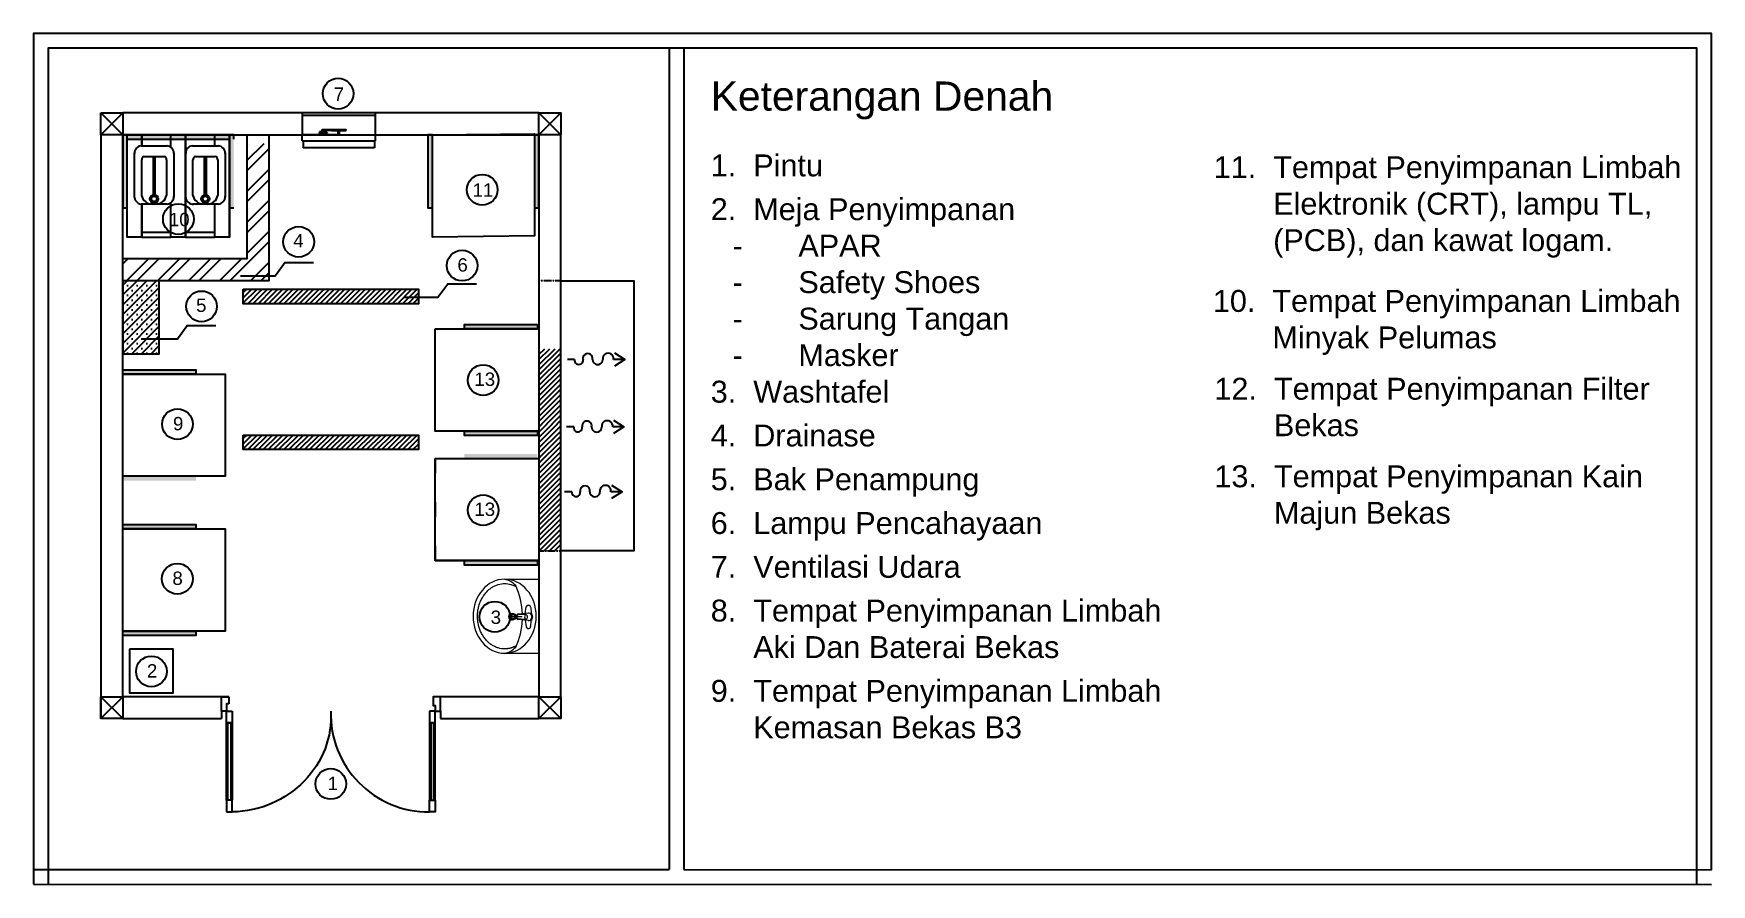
# Model space of a CAD drawing. Header units: millimetres. Extents: x 19989 to 114677, y -6335 to 49043.
# Drawn here: x 89329 to 100820, y 37585 to 43416 of the extents above; entities that cross this region are included whole.
import ezdxf

# ---------------------------------------------------------------- set-up
doc = ezdxf.new("R2010")
doc.units = ezdxf.units.MM
doc.header["$MEASUREMENT"] = 0
doc.linetypes.add('CENTER2', pattern=[1.125, 0.75, -0.125, 0.125, -0.125])
for name, color, linetype in [('A-Door', 150, 'Continuous'), ('A-Glaz', 92, 'Continuous'), ('Edges', 7, 'Continuous')]:
    doc.layers.add(name, color=color, linetype=linetype)
doc.styles.get("Standard").update_dxf_attribs({"font": 'arial.ttf'})

# ---------------------------------------------------------------- blocks, each defined once
blk = doc.blocks.new('A$C33FC0FF0')
at = {"lineweight": 5}
for p, q in [((0, 0.451), (0.508, 0.451)), ((0, 0.216), (0, 0.451)), ((0.179, 0.373), (0.179, 0.381)), ((0.235, 0.357), (0.189, 0.363)), ((0.193, 0.394), (0.234, 0.398)), ((0.234, 0.38), (0.24, 0.306)), ((0.241, 0.356), (0.245, 0.306)), ((0.276, 0.355), (0.271, 0.306)), ((0.283, 0.38), (0.277, 0.306)), ((0.281, 0.357), (0.327, 0.363)), ((0.324, 0.394), (0.283, 0.398)), ((0.337, 0.373), (0.337, 0.381)), ((0.508, 0.216), (0.508, 0.451)), ((0.284, 0.267), (0.232, 0.267)), ((0.248, 0.297), (0.25, 0.284)), ((0.258, 0.336), (0.258, 0.239)), ((0.268, 0.297), (0.266, 0.284))]:
    blk.add_line(p, q, dxfattribs=at)
for radius in [0.0238, 0.0218, 0.0168]:
    blk.add_circle((0.257, 0.268), radius, dxfattribs=at)
for centre, radius, start, end in [((0.192, 0.381), 0.0129, 87.0247, 181.3762), ((0.19, 0.375), 0.0115, 188.6096, 263.9713), ((0.258, 0.38), 0.0249, 351.5466, 188.4534), ((0.233, 0.41), 0.0115, 274.681, 310.7525), ((0.258, 0.38), 0.0277, 49.1745, 130.7525), ((0.258, 0.38), 0.0219, 37.1419, 142.8581), ((0.258, 0.355), 0.0175, 352.5304, 188.6494), ((0.243, 0.359), 0.00379, 241.8872, 322.8859), ((0.26, 0.377), 0.0251, 235.2792, 265.1488), ((0.256, 0.38), 0.0276, 274.5723, 303.0138), ((0.274, 0.359), 0.00379, 217.1141, 298.1128), ((0.284, 0.41), 0.0115, 229.1745, 265.319), ((0.324, 0.381), 0.0129, 358.6238, 92.9753), ((0.326, 0.375), 0.0115, 276.0287, 351.3904), ((0.136, 0.189), 0.138, 131.9061, 168.5305), ((0.255, -0.167), 0.505, 91.752, 114.6686), ((0.258, 0.315), 0.0207, 206.0612, 333.9388), ((0.258, 0.313), 0.015, 209.6977, 330.3023), ((0.258, 0.291), 0.0104, 220.6132, 319.3868), ((0.255, -0.167), 0.505, 65.3314, 87.4489), ((0.373, 0.189), 0.138, 11.4697, 48.0939)]:
    blk.add_arc(centre, radius, start, end, dxfattribs=at)
at = {"lineweight": 5, "extrusion": (5.55112e-17, -3.33067e-16, -1)}
blk.add_ellipse((0.254, 0.216), major_axis=(0.254, 0), ratio=0.850394, dxfattribs=at)
at = {"lineweight": 5}
blk.add_open_spline([(0.457, 0.295), (0.458, 0.293), (0.459, 0.291), (0.46, 0.288), (0.461, 0.287), (0.462, 0.285), (0.462, 0.284), (0.463, 0.283), (0.463, 0.283), (0.463, 0.282), (0.464, 0.281), (0.464, 0.28), (0.465, 0.279), (0.466, 0.277), (0.466, 0.276), (0.467, 0.274), (0.467, 0.273), (0.468, 0.271), (0.468, 0.27), (0.469, 0.268), (0.469, 0.267), (0.47, 0.265), (0.47, 0.265), (0.47, 0.264), (0.47, 0.264), (0.471, 0.263), (0.471, 0.262), (0.471, 0.261), (0.471, 0.261), (0.472, 0.26), (0.472, 0.26), (0.472, 0.26), (0.472, 0.259), (0.472, 0.258), (0.472, 0.258), (0.473, 0.257), (0.473, 0.256), (0.473, 0.255), (0.473, 0.255), (0.473, 0.253), (0.474, 0.252), (0.474, 0.25), (0.474, 0.249), (0.475, 0.247), (0.475, 0.247), (0.475, 0.245), (0.475, 0.244), (0.476, 0.242), (0.476, 0.241), (0.476, 0.239), (0.476, 0.238), (0.477, 0.236), (0.477, 0.235), (0.477, 0.233), (0.477, 0.232), (0.477, 0.229), (0.478, 0.228), (0.478, 0.224), (0.478, 0.222), (0.478, 0.219), (0.478, 0.218), (0.478, 0.217), (0.478, 0.216), (0.478, 0.216), (0.478, 0.202), (0.476, 0.187), (0.469, 0.164), (0.466, 0.157), (0.459, 0.141), (0.455, 0.134), (0.449, 0.125), (0.448, 0.123), (0.443, 0.116), (0.439, 0.111), (0.428, 0.099), (0.421, 0.092), (0.407, 0.08), (0.399, 0.074), (0.383, 0.064), (0.374, 0.059), (0.356, 0.05), (0.347, 0.047), (0.329, 0.04), (0.319, 0.038), (0.305, 0.035), (0.3, 0.034), (0.291, 0.032), (0.286, 0.032), (0.277, 0.031), (0.272, 0.03), (0.263, 0.03), (0.259, 0.03), (0.254, 0.03), (0.254, 0.03), (0.249, 0.03), (0.245, 0.03), (0.236, 0.03), (0.231, 0.031), (0.222, 0.032), (0.217, 0.032), (0.208, 0.034), (0.203, 0.035), (0.189, 0.038), (0.179, 0.04), (0.161, 0.047), (0.152, 0.05), (0.134, 0.059), (0.125, 0.064), (0.109, 0.074), (0.101, 0.08), (0.087, 0.092), (0.08, 0.099), (0.068, 0.112), (0.062, 0.119), (0.053, 0.134), (0.049, 0.141), (0.042, 0.157), (0.039, 0.164), (0.032, 0.187), (0.03, 0.202), (0.03, 0.23), (0.032, 0.245), (0.039, 0.268), (0.042, 0.275), (0.047, 0.287), (0.049, 0.291), (0.051, 0.294)], degree=3, knots=[2.909358, 2.909358, 2.909358, 2.909358, 3.057135, 3.057135, 3.131023, 3.131023, 3.204911, 3.204911, 3.223577, 3.223577, 3.278799, 3.278799, 3.352687, 3.352687, 3.426575, 3.426575, 3.500463, 3.500463, 3.574351, 3.574351, 3.64824, 3.64824, 3.685184, 3.685184, 3.722128, 3.722128, 3.759072, 3.759072, 3.796016, 3.796016, 3.796675, 3.796675, 3.83296, 3.83296, 3.869904, 3.869904, 3.906848, 3.906848, 3.943792, 3.943792, 4.01768, 4.01768, 4.091568, 4.091568, 4.165457, 4.165457, 4.239345, 4.239345, 4.313233, 4.313233, 4.387121, 4.387121, 4.461009, 4.461009, 4.534897, 4.534897, 4.682673, 4.682673, 4.83045, 4.83045, 4.904338, 4.904338, 4.942871, 4.942871, 4.942871, 5.090647, 5.090647, 5.164535, 5.164535, 5.238424, 5.238424, 5.257089, 5.257089, 5.312312, 5.312312, 5.3862, 5.3862, 5.460088, 5.460088, 5.533976, 5.533976, 5.607864, 5.607864, 5.681752, 5.681752, 5.718696, 5.718696, 5.755641, 5.755641, 5.792585, 5.792585, 5.829529, 5.829529, 5.830188, 5.830188, 5.866473, 5.866473, 5.903417, 5.903417, 5.940361, 5.940361, 5.977305, 5.977305, 6.051193, 6.051193, 6.125081, 6.125081, 6.198969, 6.198969, 6.272857, 6.272857, 6.346746, 6.346746, 6.420634, 6.420634, 6.494522, 6.494522, 6.56841, 6.56841, 6.716186, 6.716186, 6.863963, 6.863963, 6.937851, 6.937851, 6.976384, 6.976384, 6.976384, 6.976384], dxfattribs=at)
blk = doc.blocks.new('industrial exhaust fan pl')
at = {"layer": 'Edges'}
for p, q in [((36.5, 59.1), (36.5, 63.1)), ((48.3, 63.1), (36.5, 63.1)), ((36.5, 59.1), (37.3, 59.1)), ((37.3, 59.1), (37.3, 54.2)), ((37.3, 59.1), (85.8, 59.1)), ((48.3, 64.5), (48.2, 64.5)), ((48.2, 64.5), (48.2, 64.3)), ((48.2, 64.3), (48.3, 64.3)), ((48.3, 65.3), (48.3, 64.5)), ((49.6, 65.3), (48.3, 65.3)), ((48.5, 64.5), (48.3, 64.5)), ((48.3, 64.3), (48.3, 63.1)), ((48.3, 64.3), (48.9, 64.3)), ((48.3, 63.1), (48.4, 63.1)), ((48.9, 64.3), (48.4, 63.8)), ((48.4, 63.8), (48.9, 64.2)), ((48.4, 63.8), (48.4, 63.1)), ((48.4, 63.8), (48.4, 63.1)), ((48.4, 63.8), (48.4, 63.8)), ((48.4, 63.8), (48.4, 63.1)), ((48.4, 63.1), (48.4, 63.1)), ((48.4, 63.1), (48.4, 63.1)), ((48.4, 63.1), (48.6, 63.1)), ((49.1, 65.3), (48.5, 64.5)), ((48.5, 64.5), (53.2, 64.5)), ((48.6, 63.8), (49, 64.2)), ((48.6, 63.8), (48.6, 63.1)), ((48.6, 63.1), (48.8, 63.1)), ((48.8, 63.8), (49.1, 64.1)), ((48.8, 63.8), (48.8, 63.1)), ((48.8, 63.1), (49.4, 63.1)), ((48.9, 64.3), (48.9, 64.3)), ((48.9, 64.3), (48.9, 64.2)), ((48.9, 64.2), (49, 64.3)), ((48.9, 64.3), (49, 64.3)), ((49, 64.3), (49, 64.2)), ((49, 64.2), (49.1, 64.3)), ((49, 64.3), (49.1, 64.3)), ((49, 64.3), (49, 64.3)), ((49.6, 65.3), (49.1, 65.3)), ((49.1, 64.3), (49.1, 64.1)), ((49.1, 64.1), (49.4, 64.3)), ((49.1, 64.3), (49.4, 64.3)), ((49.1, 64.3), (49.1, 64.3)), ((49.4, 64.3), (49.4, 63.1)), ((49.4, 64.3), (49.4, 64.3)), ((49.4, 64.3), (49.6, 64.3)), ((49.4, 63.1), (49.6, 63.1)), ((49.6, 65.3), (49.6, 65.3)), ((49.6, 65.3), (52.1, 65.3)), ((50.5, 65.3), (49.6, 65.3)), ((49.6, 63.8), (49.6, 64.3)), ((49.6, 63.8), (49.6, 64.3)), ((49.6, 64.3), (49.6, 64.3)), ((49.6, 64.3), (50, 64.3)), ((49.6, 63.8), (49.6, 63.1)), ((49.6, 63.8), (49.6, 63.1)), ((49.6, 63.8), (49.6, 63.8)), ((49.6, 63.1), (50, 63.1)), ((49.6, 63.1), (49.6, 63.1)), ((50, 63.8), (50, 64.3)), ((50, 64.3), (50.1, 64.3)), ((50.1, 63.8), (50, 63.8)), ((50, 63.8), (50, 63.1)), ((50, 63.1), (50.1, 63.1)), ((50.1, 66.6), (50.1, 66.7)), ((50.1, 66.7), (51.6, 66.7)), ((50.1, 66.6), (50.5, 66.6)), ((50.1, 66.2), (50.1, 66.3)), ((50.5, 66.3), (50.1, 66.3)), ((50.1, 66.2), (50.5, 66.2)), ((50.1, 63.8), (50.1, 64.3)), ((50.4, 64.3), (50.1, 64.3)), ((50.1, 63.8), (50.1, 63.1)), ((50.1, 63.1), (50.4, 63.1)), ((50.4, 63.8), (50.4, 64.3)), ((50.4, 64.3), (50.5, 64.3)), ((50.5, 63.8), (50.4, 63.8)), ((50.4, 63.8), (50.4, 63.1)), ((50.4, 63.1), (50.5, 63.1)), ((50.5, 66.3), (50.5, 66.6)), ((50.6, 66.6), (50.5, 66.6)), ((50.6, 66.3), (50.5, 66.3)), ((50.5, 65.3), (50.5, 66.2)), ((50.5, 66.2), (51.2, 66.2)), ((50.5, 65.3), (51.2, 65.3)), ((50.5, 63.8), (50.5, 64.3)), ((50.5, 64.3), (50.8, 64.3)), ((50.5, 63.8), (50.5, 63.1)), ((50.5, 63.1), (50.8, 63.1)), ((50.6, 66.6), (50.6, 66.3)), ((50.6, 66.6), (51.6, 66.6)), ((51.6, 66.3), (50.6, 66.3)), ((50.8, 63.8), (50.8, 64.3)), ((50.9, 64.3), (50.8, 64.3)), ((50.8, 63.8), (50.9, 63.8)), ((50.8, 63.8), (50.8, 63.1)), ((50.8, 63.1), (50.9, 63.1)), ((50.9, 64.3), (51.2, 64.3)), ((50.9, 63.8), (50.9, 64.3)), ((50.9, 63.8), (50.9, 63.1)), ((50.9, 63.1), (51.2, 63.1)), ((51.2, 65.3), (51.2, 66.2)), ((51.2, 66.2), (51.6, 66.2)), ((52.1, 65.3), (51.2, 65.3)), ((51.2, 63.8), (51.2, 64.3)), ((51.2, 64.3), (51.3, 64.3)), ((51.2, 63.8), (51.3, 63.8)), ((51.2, 63.8), (51.2, 63.1)), ((51.2, 63.1), (51.3, 63.1)), ((51.3, 63.8), (51.3, 64.3)), ((51.6, 64.3), (51.3, 64.3)), ((51.3, 63.8), (51.3, 63.1)), ((51.3, 63.1), (51.6, 63.1)), ((51.6, 66.6), (51.6, 66.7)), ((56.5, 66.6), (51.6, 66.6)), ((51.6, 66.2), (51.6, 66.3)), ((51.6, 66.3), (56.5, 66.3)), ((51.6, 63.8), (51.6, 64.3)), ((51.6, 64.3), (51.7, 64.3)), ((51.6, 63.8), (51.6, 63.1)), ((51.6, 63.8), (51.7, 63.8)), ((51.6, 63.1), (51.7, 63.1)), ((51.7, 63.8), (51.7, 64.3)), ((51.7, 64.3), (52, 64.3)), ((51.7, 63.8), (51.7, 63.1)), ((51.7, 63.1), (52, 63.1)), ((52, 63.8), (52, 64.3)), ((52, 64.3), (52.1, 64.3)), ((52, 63.8), (52.1, 63.8)), ((52, 63.8), (52, 63.1)), ((52, 63.1), (52.1, 63.1)), ((52.1, 65.3), (52.1, 65.3)), ((53.4, 65.3), (52.1, 65.3)), ((52.6, 65.3), (52.1, 65.3)), ((52.1, 63.8), (52.1, 64.3)), ((52.3, 64.3), (52.1, 64.3)), ((52.1, 63.8), (52.1, 63.1)), ((52.1, 63.1), (52.3, 63.1)), ((52.3, 64.3), (52.3, 63.1)), ((52.3, 64.3), (52.4, 64.3)), ((52.3, 63.1), (52.9, 63.1)), ((52.6, 64.1), (52.4, 64.3)), ((52.4, 64.3), (52.6, 64.3)), ((52.6, 65.3), (53.2, 64.5)), ((52.6, 64.3), (52.6, 64.1)), ((52.7, 64.2), (52.6, 64.3)), ((52.6, 64.3), (52.7, 64.3)), ((52.6, 64.3), (52.6, 64.3)), ((52.9, 63.8), (52.6, 64.1)), ((52.7, 64.3), (52.7, 64.2)), ((52.7, 64.3), (52.8, 64.3)), ((53.1, 63.8), (52.7, 64.2)), ((52.8, 64.3), (52.8, 64.3)), ((52.8, 64.3), (52.8, 64.3)), ((53.3, 63.8), (52.8, 64.3)), ((52.8, 64.3), (52.8, 64.3)), ((53.3, 63.8), (52.8, 64.3)), ((52.8, 64.3), (52.8, 64.3)), ((52.8, 64.3), (52.8, 64.3)), ((52.8, 64.3), (52.8, 64.3)), ((52.8, 64.3), (52.8, 64.3)), ((53.4, 64.3), (52.8, 64.3)), ((52.9, 63.8), (52.9, 63.1)), ((52.9, 63.1), (53.1, 63.1)), ((53.1, 63.8), (53.1, 63.1)), ((53.1, 63.1), (53.3, 63.1)), ((53.4, 64.5), (53.2, 64.5)), ((53.3, 63.8), (53.3, 63.1)), ((53.3, 63.8), (53.3, 63.1)), ((53.3, 63.1), (53.3, 63.1)), ((53.3, 63.1), (53.4, 63.1)), ((53.4, 64.5), (53.4, 65.3)), ((53.5, 64.5), (53.4, 64.5)), ((53.4, 64.3), (53.5, 64.3)), ((53.4, 63.1), (53.4, 64.3)), ((61.2, 63.1), (53.4, 63.1)), ((53.5, 64.5), (53.5, 64.3)), ((56.5, 66.6), (56.5, 66.7)), ((56.5, 66.7), (66.5, 66.7)), ((56.5, 66.6), (57.3, 66.6)), ((56.5, 66.2), (56.5, 66.3)), ((57.3, 66.3), (56.5, 66.3)), ((56.5, 66.2), (61, 66.2)), ((57.3, 66.3), (57.3, 66.6)), ((57.3, 66.6), (66.4, 66.6)), ((66.4, 66.3), (57.3, 66.3)), ((61, 66.2), (61, 66.1)), ((61.2, 66.2), (61, 66.2)), ((61, 66.1), (61.2, 66.1)), ((61.2, 66.2), (61.2, 66.1)), ((61.2, 66.2), (61.9, 66.2)), ((61.2, 63.1), (61.2, 66.1)), ((61.2, 66.1), (61.2, 66.1)), ((61.2, 66.1), (61.9, 66.1)), ((61.2, 63.1), (61.9, 63.1)), ((61.9, 66.2), (61.9, 66.1)), ((61.9, 66.2), (62.1, 66.2)), ((61.9, 63.1), (61.9, 66.1)), ((61.9, 66.1), (61.9, 66.1)), ((61.9, 66.1), (62.1, 66.1)), ((61.9, 63.1), (86.5, 63.1)), ((62.1, 66.2), (62.1, 66.1)), ((62.1, 66.2), (66.5, 66.2)), ((66.4, 66.6), (66.4, 66.3)), ((66.4, 66.6), (66.5, 66.6)), ((66.4, 66.3), (66.5, 66.3)), ((66.5, 66.6), (66.5, 66.7)), ((66.5, 66.2), (66.5, 66.3)), ((85.8, 59.1), (85.8, 54.2)), ((85.8, 59.1), (86.5, 59.1)), ((86.5, 59.1), (86.5, 63.1)), ((85.8, 54.2), (37.3, 54.2))]:
    blk.add_line(p, q, dxfattribs=at)

msp = doc.modelspace()

# ---------------------------------------------------------------- hatches: boundary and pattern name
h = msp.add_hatch(color=256)
h.dxf.hatch_style = 1
h.paths.add_polyline_path([(89970.2, 42691.8), (89970.2, 42221.8), (89955.2, 42221.8), (89940.2, 42221.8), (89940.2, 42721.8), (89970.2, 42721.8), (90700.2, 42721.8), (90700.2, 42691.8), (90700.2, 42221.8), (90670.2, 42221.8), (90670.2, 42691.8)])
h = msp.add_hatch()
h.set_pattern_fill('ANSI32', color=1, scale=400)
h.set_pattern_definition([(45, (11458.17, 3943.35), (-106.06602, 106.06602), []), (45, (11528.88, 3943.35), (-106.06602, 106.06602), [])])
h.paths.add_polyline_path([(90940.2, 42663), (90811.7, 42663), (90790.2, 42688.5), (90790.2, 41871.8), (90005.6, 41871.8), (90156.8, 41721.8), (90840.2, 41721.8), (90940.2, 41721.8)])
h.paths.add_polyline_path([(90005.6, 41871.8), (89940.2, 41871.8), (89940.2, 41721.8), (90156.8, 41721.8)])
h = msp.add_hatch(color=256)
h.dxf.hatch_style = 1
h.paths.add_polyline_path([(92760.2, 42721.8), (92790.2, 42721.8), (92790.2, 42221.8), (92760.2, 42221.8)])
h.paths.add_polyline_path([(92030.2, 42721.8), (92060.2, 42721.8), (92060.2, 42221.8), (92030.2, 42221.8)])
h = msp.add_hatch()
h.set_pattern_fill('SACNCR', color=4, scale=500)
h.set_pattern_definition([(45, (27160.682, 1118.93), (-33.14563, 33.14563), []), (45, (27193.83, 1118.93), (-33.14563, 33.14563), [0, -46.875])])
h.paths.add_polyline_path([(89940.2, 41221.8), (90190.2, 41221.8), (90190.2, 41721.8), (89940.2, 41721.8)])
at = {"linetype": 'CENTER2', "true_color": 0xffffff}
h = msp.add_hatch(dxfattribs=at)
h.set_pattern_fill('ANSI31', scale=200)
h.set_pattern_definition([(45, (33037.3, 28094.8), (-17.67767, 17.67767), [])])
h.paths.add_polyline_path([(92790.2, 39871.8), (92940.2, 39871.8), (92940.2, 41721.8), (92790.2, 41721.8)])
h.paths.add_polyline_path([(92940.2, 41721.8), (92790.2, 41721.8), (92790.2, 40741), (92940.2, 40741)], flags=17)
h = msp.add_hatch()
h.set_pattern_fill('ANSI31', color=1, scale=200)
h.set_pattern_definition([(45, (5838.283, 19009.927), (-17.6776695, 17.6776695), [])])
h.paths.add_polyline_path([(91965.2, 41664.8), (90765.2, 41664.8), (90765.2, 41564.8), (91965.2, 41564.8)])
h = msp.add_hatch(color=256)
h.dxf.hatch_style = 1
h.paths.add_polyline_path([(92780.1, 41391.8), (92780.1, 41421.8), (92280.1, 41421.8), (92280.1, 41391.8)])
h.paths.add_polyline_path([(92780.1, 40661.8), (92780.1, 40691.8), (92280.1, 40691.8), (92280.1, 40661.8)])
h = msp.add_hatch(dxfattribs=at)
h.set_pattern_fill('ANSI31', scale=200)
h.set_pattern_definition([(45, (4781.125, 21726.775), (-17.6776695, 17.6776695), [])])
h.paths.add_polyline_path([(92940.2, 41256.8), (92790.2, 41256.8), (92790.2, 40741), (92940.2, 40741)])
h = msp.add_hatch(color=256)
h.dxf.hatch_style = 1
h.paths.add_polyline_path([(89940.7, 40382), (89940.7, 40352), (90440.7, 40352), (90440.7, 40382)])
h.paths.add_polyline_path([(89940.7, 41112), (89940.7, 41082), (90440.7, 41082), (90440.7, 41112)])
h = msp.add_hatch()
h.set_pattern_fill('ANSI31', color=1, scale=200)
h.set_pattern_definition([(45, (5838.283, 18009.927), (-17.6776695, 17.6776695), [])])
h.paths.add_polyline_path([(91965.2, 40664.8), (90765.2, 40664.8), (90765.2, 40564.8), (91965.2, 40564.8)])
h = msp.add_hatch(color=256)
h.dxf.hatch_style = 1
h.paths.add_polyline_path([(92779.5, 40504.3), (92779.5, 40534.3), (92279.5, 40534.3), (92279.5, 40504.3)])
h.paths.add_polyline_path([(92779.5, 39774.3), (92779.5, 39804.3), (92279.5, 39804.3), (92279.5, 39774.3)])
h = msp.add_hatch(color=256)
h.dxf.hatch_style = 1
h.paths.add_polyline_path([(89940.2, 39321.4), (89940.2, 39291.4), (90440.2, 39291.4), (90440.2, 39321.4)])
h.paths.add_polyline_path([(89940.2, 40051.4), (89940.2, 40021.4), (90440.2, 40021.4), (90440.2, 40051.4)])

# ---------------------------------------------------------------- linework, layer by layer
for p, q in [((90615.2, 38771.8), (90615.2, 38721.8)), ((92115.2, 38771.8), (92115.2, 38721.8))]:
    msp.add_line(p, q)
for points in [[(100820, 37685.1), (100820, 43416.3), (89329, 43416.3), (89329, 37588.2)], [(100720, 37585.1), (100720, 43316.3), (89429, 43316.3), (89429, 37588.2)], [(93682.4, 43316.3), (93682.4, 37687)], [(93782.4, 43316.3), (93782.4, 37687)], [(89940.2, 42721.8), (92790.2, 42721.8), (92790.2, 42871.8), (89940.2, 42871.8), (89940.2, 42721.8)], [(91168.2, 42856), (91670.8, 42856.9)], [(89790.2, 42721.8), (89790.2, 38871.8)], [(89940.2, 38871.8), (89940.2, 42721.8), (89790.2, 42721.8)], [(89970.2, 42721.8), (89940.2, 42721.8), (89940.2, 42221.8)], [(89970.2, 42721.8), (89940.2, 42721.8), (89940.2, 42221.8)], [(89940.2, 42721.8), (89940.2, 42691.8)], [(90700.2, 42691.8), (90700.2, 42721.8), (89940.2, 42721.8)], [(89940.2, 42721.8), (90940.2, 42721.8), (90940.2, 41721.8), (90840.2, 41721.8), (89940.2, 41721.8), (89940.2, 42721.8)], [(90790.2, 42721.8), (90790.2, 41871.8), (89940.2, 41871.8)], [(90670.2, 42721.8), (89970.2, 42721.8)], [(90070.2, 42721.8), (89970.2, 42721.8)], [(89970.2, 42021.8), (89970.2, 42721.8)], [(89970.2, 42721.8), (90070.2, 42721.8), (90070.2, 42647.6)], [(90070.2, 42247.6), (90070.2, 42021.8), (89970.2, 42021.8), (89970.2, 42721.8)], [(89970.2, 42691.8), (90670.2, 42691.8)], [(90065.5, 42647.6), (90243.3, 42647.6)], [(90070.2, 42647.6), (90070.2, 42721.8)], [(90370.2, 42721.8), (90270.2, 42721.8)], [(90270.2, 42636.4), (90270.2, 42721.8)], [(90270.2, 42721.8), (90370.2, 42721.8), (90370.2, 42021.8), (90270.2, 42021.8), (90270.2, 42258.7)], [(90270.2, 42636.4), (90270.2, 42721.8)], [(90370.2, 42021.8), (90370.2, 42721.8)], [(90416.8, 42647.6), (90594.6, 42647.6)], [(90570.2, 42647.6), (90570.2, 42721.8)], [(90570.2, 42721.8), (90670.2, 42721.8), (90670.2, 42021.8), (90570.2, 42021.8), (90570.2, 42247.6)], [(90570.2, 42647.6), (90570.2, 42721.8)], [(90670.2, 42021.8), (90670.2, 42721.8)], [(92060.2, 42721.8), (92030.2, 42721.8), (92030.2, 42221.8), (92060.2, 42221.8), (92060.2, 42721.8)], [(92790.2, 42721.8), (92760.2, 42721.8), (92760.2, 42221.8), (92790.2, 42221.8), (92790.2, 42721.8)], [(92790.2, 42721.8), (92790.2, 38871.8), (92940.2, 38871.8), (92940.2, 42721.8), (92790.2, 42721.8)], [(90019.4, 42293.5), (90019.4, 42599)], [(90069.4, 42306.9), (90069.4, 42551.3)], [(90086.3, 42574.4), (90222.5, 42574.4)], [(90149.4, 42311.1), (90149.4, 42574.4)], [(90159.4, 42574.4), (90159.4, 42311.1)], [(90239.4, 42551.3), (90239.4, 42306.9)], [(90289.4, 42599), (90289.4, 42296.1)], [(90370.7, 42293.5), (90370.7, 42599)], [(90420.7, 42306.9), (90420.7, 42551.3)], [(90437.6, 42574.4), (90573.8, 42574.4)], [(90500.7, 42311.1), (90500.7, 42574.4)], [(90510.7, 42574.4), (90510.7, 42311.1)], [(90590.7, 42551.3), (90590.7, 42306.9)], [(90640.7, 42599), (90640.7, 42296.1)], [(90159.4, 42424.8), (90149.4, 42424.8)], [(90510.7, 42424.8), (90500.7, 42424.8)], [(89940.2, 42221.8), (89955.2, 42221.8), (89970.2, 42221.8)], [(89955.2, 42221.8), (89970.2, 42221.8)], [(90243.3, 42247.6), (90067.7, 42247.6)], [(90070.2, 42021.8), (90070.2, 42247.6)], [(90270.2, 42021.8), (90270.2, 42258.7)], [(90594.6, 42247.6), (90419, 42247.6)], [(90570.2, 42021.8), (90570.2, 42247.6)], [(90670.2, 42221.8), (90700.2, 42221.8)], [(90070.2, 42021.8), (90270.2, 42021.8), (90270.2, 42051.8), (90070.2, 42051.8), (90070.2, 42021.8)], [(90370.2, 42021.8), (90570.2, 42021.8), (90570.2, 42051.8), (90370.2, 42051.8), (90370.2, 42021.8)], [(89940.2, 41721.8), (89940.2, 41221.8), (90190.2, 41221.8), (90190.2, 41721.8), (89940.2, 41721.8)], [(92940.2, 40796.8), (92940.2, 41721.8), (93440.2, 41721.8), (93440.2, 39871.8), (92940.2, 39871.8), (92940.2, 40796.8)], [(90765.2, 41664.8), (91965.2, 41664.8), (91965.2, 41564.8), (90765.2, 41564.8), (90765.2, 41664.8)], [(92780.1, 41421.8), (92780.1, 41391.8), (92280.1, 41391.8), (92280.1, 41421.8), (92780.1, 41421.8)], [(93034.5, 41182.6), (92984.6, 41182.6)], [(93378.6, 41182.6), (93301.8, 41182.6)], [(93306.6, 41228.4), (93378.6, 41182.6), (93306.6, 41136.8)], [(89940.7, 41082), (89940.7, 41112), (90440.7, 41112), (90440.7, 41082), (89940.7, 41082)], [(89940.7, 41082), (90640.7, 41082), (90640.7, 40382), (89940.7, 40382), (89940.7, 41082)], [(92780.1, 40691.8), (92780.1, 40661.8), (92280.1, 40661.8), (92280.1, 40691.8), (92780.1, 40691.8)], [(93028.3, 40720.3), (92978.4, 40720.3)], [(93372.3, 40720.3), (93295.5, 40720.3)], [(93300.4, 40766.1), (93372.3, 40720.3), (93300.4, 40674.5)], [(90765.2, 40664.8), (91965.2, 40664.8), (91965.2, 40564.8), (90765.2, 40564.8), (90765.2, 40664.8)], [(92079.5, 40504.3), (92790.2, 40504.3)], [(92079.5, 40504.3), (92079.5, 40404.3)], [(92079.5, 40204.3), (92079.5, 40404.3)], [(93015.8, 40276.7), (92965.9, 40276.7)], [(93359.8, 40276.7), (93283, 40276.7)], [(93287.9, 40322.5), (93359.8, 40276.7), (93287.9, 40230.9)], [(92079.5, 40204.3), (92079.5, 40104.3)], [(92079.5, 39904.3), (92079.5, 40104.3)], [(89940.2, 40021.4), (89940.2, 40051.4), (90440.2, 40051.4), (90440.2, 40021.4), (89940.2, 40021.4)], [(89940.2, 40021.4), (90640.2, 40021.4), (90640.2, 39321.4), (89940.2, 39321.4), (89940.2, 40021.4)], [(92079.5, 39904.3), (92079.5, 39804.3), (92790.2, 39804.3)], [(92079.5, 39804.3), (92779.5, 39804.3)], [(92779.5, 39804.3), (92779.5, 39774.3), (92279.5, 39774.3), (92279.5, 39804.3), (92779.5, 39804.3)], [(89940.2, 39291.4), (89940.2, 39321.4), (90440.2, 39321.4), (90440.2, 39291.4), (89940.2, 39291.4)], [(89985.3, 39198.4), (89985.3, 38898.4), (90285.3, 38898.4), (90285.3, 39198.4), (89985.3, 39198.4)], [(89790.2, 38885), (89790.2, 38721.8)], [(90665.2, 38871.8), (89940.2, 38871.8)], [(92115.2, 38721.8), (92790.2, 38721.8), (92790.2, 38871.8), (92065.2, 38871.8)], [(89940.2, 38721.8), (89790.2, 38721.8)], [(89940.2, 38721.8), (89790.2, 38721.8)], [(89940.2, 38721.8), (90615.2, 38721.8)], [(89328.9, 37588.2), (100820, 37585.1)], [(89329, 37688.2), (93682.4, 37687)], [(93782.4, 37687), (100820, 37685.1)]]:
    msp.add_lwpolyline(points)
at = {"color": 5}
for points in [[(89790.2, 42871.8), (89940.2, 42871.8), (89940.2, 42721.8), (89790.2, 42721.8), (89790.2, 42871.8)], [(89790.2, 42721.8), (89940.2, 42871.8)], [(89790.2, 42871.8), (89940.2, 42721.8)], [(92790.2, 42871.8), (92940.2, 42871.8), (92940.2, 42721.8), (92790.2, 42721.8), (92790.2, 42871.8)], [(92790.2, 42721.8), (92940.2, 42871.8)], [(92790.2, 42871.8), (92940.2, 42721.8)], [(90745.8, 41756.3), (90983.1, 41756.3), (91050.2, 41846.4), (91247, 41846.4)], [(91861.4, 41610.4), (92098.7, 41610.4), (92165.8, 41700.6), (92362.6, 41700.6)], [(90076.6, 41324.4), (90313.9, 41324.4), (90381.1, 41414.5), (90577.8, 41414.5)], [(89790.2, 38871.8), (89940.2, 38871.8), (89940.2, 38721.8), (89790.2, 38721.8), (89790.2, 38871.8)], [(89790.2, 38721.8), (89940.2, 38871.8)], [(89790.2, 38871.8), (89940.2, 38721.8)], [(92790.2, 38871.8), (92940.2, 38871.8), (92940.2, 38721.8), (92790.2, 38721.8), (92790.2, 38871.8)], [(92790.2, 38721.8), (92940.2, 38871.8)], [(92790.2, 38871.8), (92940.2, 38721.8)]]:
    msp.add_lwpolyline(points, dxfattribs=at)
for points in [[(91168.2, 42721.8), (91670.8, 42721.8), (91670.8, 42871.8), (91168.2, 42871.8)], [(92060.2, 42721.8), (92760.2, 42729.7), (92760.2, 42029.7), (92060.2, 42021.8)], [(92079.5, 41392.1), (92790.2, 41392.1), (92790.2, 40692.1), (92079.5, 40692.1)], [(92079.5, 40504.3), (92790.2, 40504.3), (92790.2, 39804.3), (92079.5, 39804.3)]]:
    msp.add_lwpolyline(points, close=True)
at = {"linetype": 'CENTER2'}
msp.add_lwpolyline([(92940.2, 41721.8), (92790.2, 41721.8), (92790.2, 39871.8), (92940.2, 39871.8), (92940.2, 41721.8)], dxfattribs=at)
at = {"color": 5}
for centre in [(91414.8, 43004.3), (92401.7, 42345.6), (90320.6, 42144.9), (91144.6, 41989.1), (92263.6, 41826.2), (90479.4, 41546.8), (92408.1, 41041.4), (90314.4, 40739.5), (92408.1, 40150), (90313.6, 39679.8), (92487.9, 39419.4), (90135.9, 39045.2), (91364.6, 38273.9)]:
    msp.add_circle(centre, 105.1, dxfattribs=at)
for centre, radius in [((90154.4, 42283), 28.5), ((90154.4, 42283), 18.5), ((90505.7, 42283), 28.5), ((90505.7, 42283), 18.5)]:
    msp.add_circle(centre, radius)
for centre, radius, start, end in [((90071, 42596.2), 51.7, 96.08533, 183.18798), ((90237.8, 42596.2), 51.7, 356.81202, 83.91467), ((90422.3, 42596.2), 51.7, 96.08533, 183.18798), ((90589.1, 42596.2), 51.7, 356.81202, 83.91467), ((90094.4, 42550.8), 25, 108.91446, 181.14701), ((90214.4, 42550.8), 25, 358.85299, 71.08554), ((90445.7, 42550.8), 25, 108.91446, 181.14701), ((90565.7, 42550.8), 25, 358.85299, 71.08554), ((90070.8, 42299.2), 51.7, 186.2648, 273.36745), ((90141.1, 42320.6), 73.1, 190.8249, 270.15288), ((90167.6, 42320.6), 73.1, 269.84712, 349.1751), ((90237.8, 42299), 51.7, 276.08533, 3.18798), ((90422.1, 42299.2), 51.7, 186.2648, 273.36745), ((90492.5, 42320.6), 73.1, 190.8249, 270.15288), ((90518.9, 42320.6), 73.1, 269.84712, 349.1751), ((90589.1, 42299), 51.7, 276.08533, 3.18798), ((93063.3, 41177.9), 29.2, 170.74428, 9.25572), ((93124.7, 41189.7), 33.4, 347.78093, 192.21907), ((93192.1, 41182.2), 34.8, 179.32574, 0.67426), ((93264.3, 41187.8), 37.8, 352.13463, 187.86537), ((93057.1, 40715.6), 29.2, 170.74428, 9.25572), ((93118.5, 40727.3), 33.4, 347.78093, 192.21907), ((93185.9, 40719.9), 34.8, 179.32574, 0.67426), ((93258.1, 40725.4), 37.8, 352.13463, 187.86537), ((93044.5, 40272), 29.2, 170.74428, 9.25572), ((93106, 40283.7), 33.4, 347.78093, 192.21907), ((93173.4, 40276.3), 34.8, 179.32574, 0.67426), ((93245.6, 40281.8), 37.8, 352.13463, 187.86537)]:
    msp.add_arc(centre, radius, start, end)
at = {"layer": 'A-Door'}
for p, q in [((90615.2, 38871.8), (90665.2, 38871.8)), ((90615.2, 38771.8), (90615.2, 38871.8)), ((90665.2, 38871.8), (90665.2, 38821.8)), ((90650.2, 38771.8), (90615.2, 38771.8)), ((90650.2, 38811.8), (90650.2, 38771.8)), ((90650.2, 38771.8), (90690.2, 38771.8)), ((90650.2, 38691.8), (90650.2, 38771.8)), ((90690.2, 38771.8), (90690.2, 38691.8)), ((90650.2, 38161.8), (90650.2, 38691.8)), ((90690.2, 38691.8), (90650.2, 38691.8)), ((90650.2, 38691.8), (90690.2, 38691.8)), ((90660.2, 38691.8), (90680.2, 38691.8)), ((90690.2, 38691.8), (90690.2, 38161.8)), ((90690.2, 38161.8), (90650.2, 38161.8)), ((90690.2, 38161.8), (90650.2, 38161.8)), ((90650.2, 38161.8), (90650.2, 38081.8)), ((90680.2, 38161.8), (90660.2, 38161.8)), ((90690.2, 38081.8), (90690.2, 38161.8)), ((90650.2, 38081.8), (90690.2, 38081.8))]:
    msp.add_line(p, q, dxfattribs=at)
for points in [[(92080.2, 38771.8), (92115.2, 38771.8), (92115.2, 38871.8), (92065.2, 38871.8), (92065.2, 38821.8), (92065.2, 38811.8), (92080.2, 38811.8)], [(92040.2, 38771.8), (92040.2, 38691.8), (92080.2, 38691.8), (92080.2, 38771.8)], [(92040.2, 38691.8), (92040.2, 38161.8), (92080.2, 38161.8), (92080.2, 38691.8)], [(92040.2, 38081.8), (92040.2, 38161.8), (92080.2, 38161.8), (92080.2, 38081.8)]]:
    msp.add_lwpolyline(points, close=True, dxfattribs=at)
msp.add_lwpolyline([(90665.2, 38821.8), (90650.2, 38821.8), (90650.2, 38811.8)], dxfattribs=at)
msp.add_arc((92037.4, 38754.8), 673, 178.55619, 270.23427, dxfattribs=at)
at = {"layer": 'A-Door', "extrusion": (0, 0, -1)}
msp.add_ellipse((90689.1, 38720.7), major_axis=(666.9, 121.7), ratio=0.9407945, start_param=0.1115303, end_param=1.7391703, dxfattribs=at)
at = {"layer": 'A-Glaz'}
for p, q in [((90660.2, 38161.8), (90660.2, 38691.8)), ((90680.2, 38691.8), (90680.2, 38161.8))]:
    msp.add_line(p, q, dxfattribs=at)
msp.add_lwpolyline([(92050.2, 38691.8), (92050.2, 38161.8), (92070.2, 38161.8), (92070.2, 38691.8)], close=True, dxfattribs=at)

# ---------------------------------------------------------------- block references
at = {"xscale": 10.05038995959319, "yscale": 10.05038995959319, "zscale": 10.05038995959319}
msp.add_blockref('industrial exhaust fan pl', (90801, 42087.3), dxfattribs=at)
at = {"color": 7, "xscale": 1000, "yscale": 1000, "zscale": 1000, "rotation": 270}
msp.add_blockref('A$C33FC0FF0', (92339.5, 39677.2), dxfattribs=at)

# ---------------------------------------------------------------- texts
at = {"attachment_point": 1}
for s, width, insert, char_height in [('Keterangan Denah', 4252.891, (93966.7, 43087.7), 200), ('1.  Pintu', 3747.597, (93966.7, 42587.7), 150), ('11.  Tempat Penyimpanan Limbah \\P       Elektronik (CRT), lampu TL,\\P       (PCB), dan kawat logam.', 3334.47, (97411.1, 42575.3), 150), ('2.  Meja Penyimpanan\\P\\pxi-3,l4,t4;-^IAPAR\\P-^ISafety Shoes\\P-^ISarung Tangan\\P-^IMasker', 3747.597, (93966.7, 42287.7), 150), ('10.  Tempat Penyimpanan Limbah \\P       Minyak Pelumas', 3334.47, (97405.4, 41658.9), 150), ('3.  Washtafel', 3747.597, (93966.7, 41036.9), 150), ('12.  Tempat Penyimpanan Filter \\P       Bekas', 3276.173, (97416, 41057.2), 150), ('4.  Drainase', 3747.597, (93966.7, 40736.9), 150), ('13.  Tempat Penyimpanan Kain \\P       Majun Bekas', 3276.173, (97416, 40457.2), 150), ('5.  Bak Penampung', 3747.597, (93966.7, 40436.9), 150), ('6.  Lampu Pencahayaan', 3747.597, (93966.7, 40136.9), 150), ('7.  Ventilasi Udara', 3747.597, (93966.7, 39836.9), 150), ('8.  Tempat Penyimpanan Limbah \\P     Aki Dan Baterai Bekas', 3334.47, (93966.7, 39536.9), 150), ('9.  Tempat Penyimpanan Limbah    \\P     Kemasan Bekas B3', 3334.47, (93966.7, 38986.9), 150)]:
    msp.add_mtext_dynamic_manual_height_columns(s, width=width, gutter_width=948, heights=[0], dxfattribs=dict(at, insert=insert, char_height=char_height))
at = {"color": 5, "attachment_point": 1}
for s, insert, char_height in [('7', (91384.3, 43046.6), 91.5), ('11', (92335.4, 42389.7), 91.49), ('10', (90255.4, 42187.6), 91.49), ('4', (91107, 42042.2), 91.5), ('6', (92231.6, 41876.5), 91.5), ('5', (90441.8, 41599.9), 91.5), ('13', (92348, 41093.4), 91.49), ('9', (90283.8, 40788.8), 91.5), ('13', (92348, 40202.1), 91.49), ('8', (90279.7, 39729.3), 91.5), ('3', (92459.7, 39462.1), 91.5), ('2', (90105.3, 39094.6), 91.5), ('1', (91343.3, 38323.4), 91.5)]:
    msp.add_mtext_dynamic_manual_height_columns(s, width=95.29, gutter_width=457.5, heights=[0], dxfattribs=dict(at, insert=insert, char_height=char_height))

doc.saveas('drawing.dxf')
